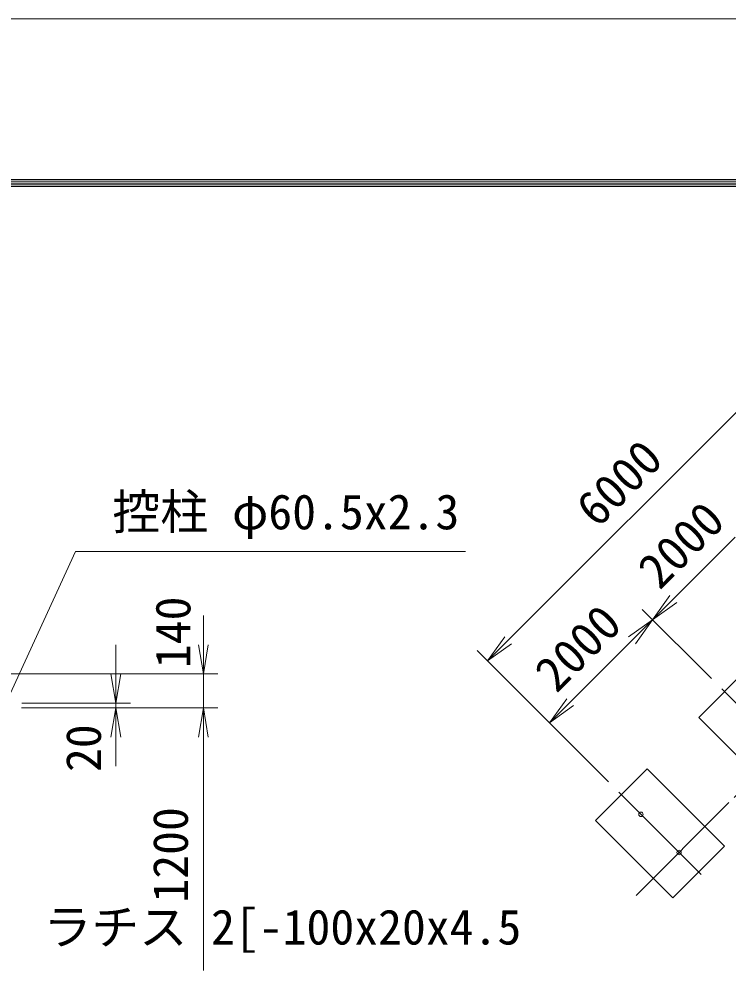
# Model space of a CAD drawing. Units: millimetres, scale not verified, with parts at other scales. Extents: x -12600 to 12600, y -8910 to 8910.
# Drawn here: x -3673 to -756, y 5027 to 8910 of the extents above; entities that cross this region are included whole.
import ezdxf
from ezdxf.enums import TextEntityAlignment as Align

# ---------------------------------------------------------------- set-up
doc = ezdxf.new("R2010")
doc.units = ezdxf.units.MM
doc.header["$LTSCALE"] = 30
doc.linetypes.add('LONG_CHAIN', pattern=[21, 18, -1, 1, -1])
for name, color, linetype, lineweight in [('0-0_D-TTL', 7, 'Continuous', 9), ('0-3_D-STR1', 1, 'Continuous', 9), ('0-4_D-STR4', 7, 'Continuous', 9), ('0-6_D-BMK', 2, 'LONG_CHAIN', 9), ('0-9_D-STR-DIM', 7, 'Continuous', 9), ('0-A_0', 7, 'Continuous', 9), ('0-B_D-STR-TXT', 7, 'Continuous', 9)]:
    doc.layers.add(name, color=color, linetype=linetype, lineweight=lineweight)
doc.styles.add('ＭＳ ゴシック', font='')
doc.styles.get('ＭＳ ゴシック').set_extended_font_data('MS Gothic')

# ---------------------------------------------------------------- blocks, each defined once
blk = doc.blocks.new('_Open')
at = {"layer": '0-A_0'}
blk.add_line((-30, 5), (0, 0), dxfattribs=at)
blk.add_lwpolyline([(-30, -5), (0, 0), (-30, 0)], dxfattribs=at)

msp = doc.modelspace()

# ---------------------------------------------------------------- linework, layer by layer
at = {"layer": '0-0_D-TTL', "color": 2}
msp.add_lwpolyline([(-12600, 8910), (12600, 8910), (12600, -8910), (-12600, -8910)], close=True, dxfattribs=at)
at = {"layer": '0-0_D-TTL'}
for points in [[(-11790, 8250), (11790, 8250), (11790, -8250), (-11790, -8250)], [(-11782.5, 8242.5), (11782.5, 8242.5), (11782.5, -8242.5), (-11782.5, -8242.5)], [(-11775, 8235), (11775, 8235), (11775, -8235), (-11775, -8235)], [(-11767.5, 8227.5), (11767.5, 8227.5), (11767.5, -8227.5), (-11767.5, -8227.5)], [(-11760, 8220), (11760, 8220), (11760, -8220), (-11760, -8220)]]:
    msp.add_lwpolyline(points, close=True, dxfattribs=at)
at = {"layer": '0-3_D-STR1'}
for centre in [(-1114.39, 5638.65), (-957.42, 5481.68)]:
    msp.add_circle(centre, 9.07, dxfattribs=at)
at = {"layer": '0-4_D-STR4'}
for points in [[(-346.48, 5931.4), (-558.61, 5719.26), (-876.81, 6037.46), (-664.67, 6249.59)], [(-770.74, 5507.13), (-982.87, 5295), (-1301.07, 5613.2), (-1088.94, 5825.33)]]:
    msp.add_lwpolyline(points, close=True, dxfattribs=at)
at = {"layer": '0-6_D-BMK'}
for p, q in [((-1134.19, 5304.9), (315.38, 6754.47)), ((-781.35, 6154.14), (-441.94, 5814.72)), ((-1205.61, 5729.87), (-866.2, 5390.46))]:
    msp.add_line(p, q, dxfattribs=at)
at = {"layer": '0-9_D-STR-DIM'}
for p, q in [((-1660.24, 6354.2), (-557.15, 7457.29)), ((-981.41, 6523.91), (-726.86, 6778.47)), ((-2914.02, 6336.1), (-2914.02, 6456.1)), ((-823.77, 6196.56), (-1108.69, 6481.48)), ((-823.77, 6196.56), (-1108.69, 6481.48)), ((-3274.02, 6216.1), (-3274.02, 6336.1)), ((-1405.68, 6099.64), (-1151.12, 6354.2)), ((-1248.04, 5772.3), (-1787.52, 6311.78)), ((-4432.69, 6216.1), (-2854.02, 6216.1)), ((-2914.02, 6076.1), (-2914.02, 6216.1)), ((-3662.44, 6076.1), (-2854.02, 6076.1)), ((-3662.44, 6076.1), (-3214.02, 6076.1)), ((-3662.44, 6076.1), (-2854.02, 6076.1)), ((-3661.24, 6096.1), (-3214.02, 6096.1)), ((-3274.02, 6076.1), (-3274.02, 6096.1)), ((-1248.04, 5772.3), (-1532.96, 6057.22)), ((-3274.02, 5956.1), (-3274.02, 5836.1)), ((-2914.02, 4996.1), (-2914.02, 5956.1)), ((-2914.02, 5956.1), (-2914.02, 5836.1))]:
    msp.add_line(p, q, dxfattribs=at)
at = {"layer": '0-B_D-STR-TXT'}
msp.add_lwpolyline([(-1836.58, 6719.32), (-3440.62, 6719.32), (-3739.16, 6068.39)], dxfattribs=at)

# ---------------------------------------------------------------- block references
at = {"layer": '0-9_D-STR-DIM', "xscale": 4, "yscale": 4}
for p, rotation in [((-1066.27, 6439.05), 225), ((-1066.27, 6439.05), 45), ((-2914.02, 6216.1), 270), ((-1745.09, 6269.35), 225), ((-3274.02, 6096.1), 270), ((-1490.53, 6014.79), 225), ((-3274.02, 6076.1), 90), ((-2914.02, 6076.1), 90), ((-2914.02, 6076.1), 90)]:
    msp.add_blockref('_Open', p, dxfattribs=dict(at, rotation=rotation))

# ---------------------------------------------------------------- texts
at = {"layer": '0-9_D-STR-DIM', "style": 'ＭＳ ゴシック'}
for s, rotation, p in [('6000', 45, (-1261.95, 6781.11)), ('2000', 45, (-1006.87, 6527.09)), ('140', 90, (-2923.97, 6239.76)), ('2000', 45, (-1431.13, 6102.82)), ('20', 90, (-3291.96, 5812.43)), ('1200', 90, (-2934.27, 5275.4))]:
    msp.add_text(s, height=144.3, rotation=rotation, dxfattribs=at).set_placement(p, align=Align.BOTTOM_LEFT)
at = {"layer": '0-B_D-STR-TXT', "style": 'ＭＳ ゴシック'}
for s, p in [('控柱 φ60.5x2.3', (-3287.85, 6767.35)), ('ラチス 2[-100x20x4.5', (-3571.21, 5059.7))]:
    msp.add_text(s, height=144.3, dxfattribs=at).set_placement(p, align=Align.BOTTOM_LEFT)

doc.saveas('drawing.dxf')
